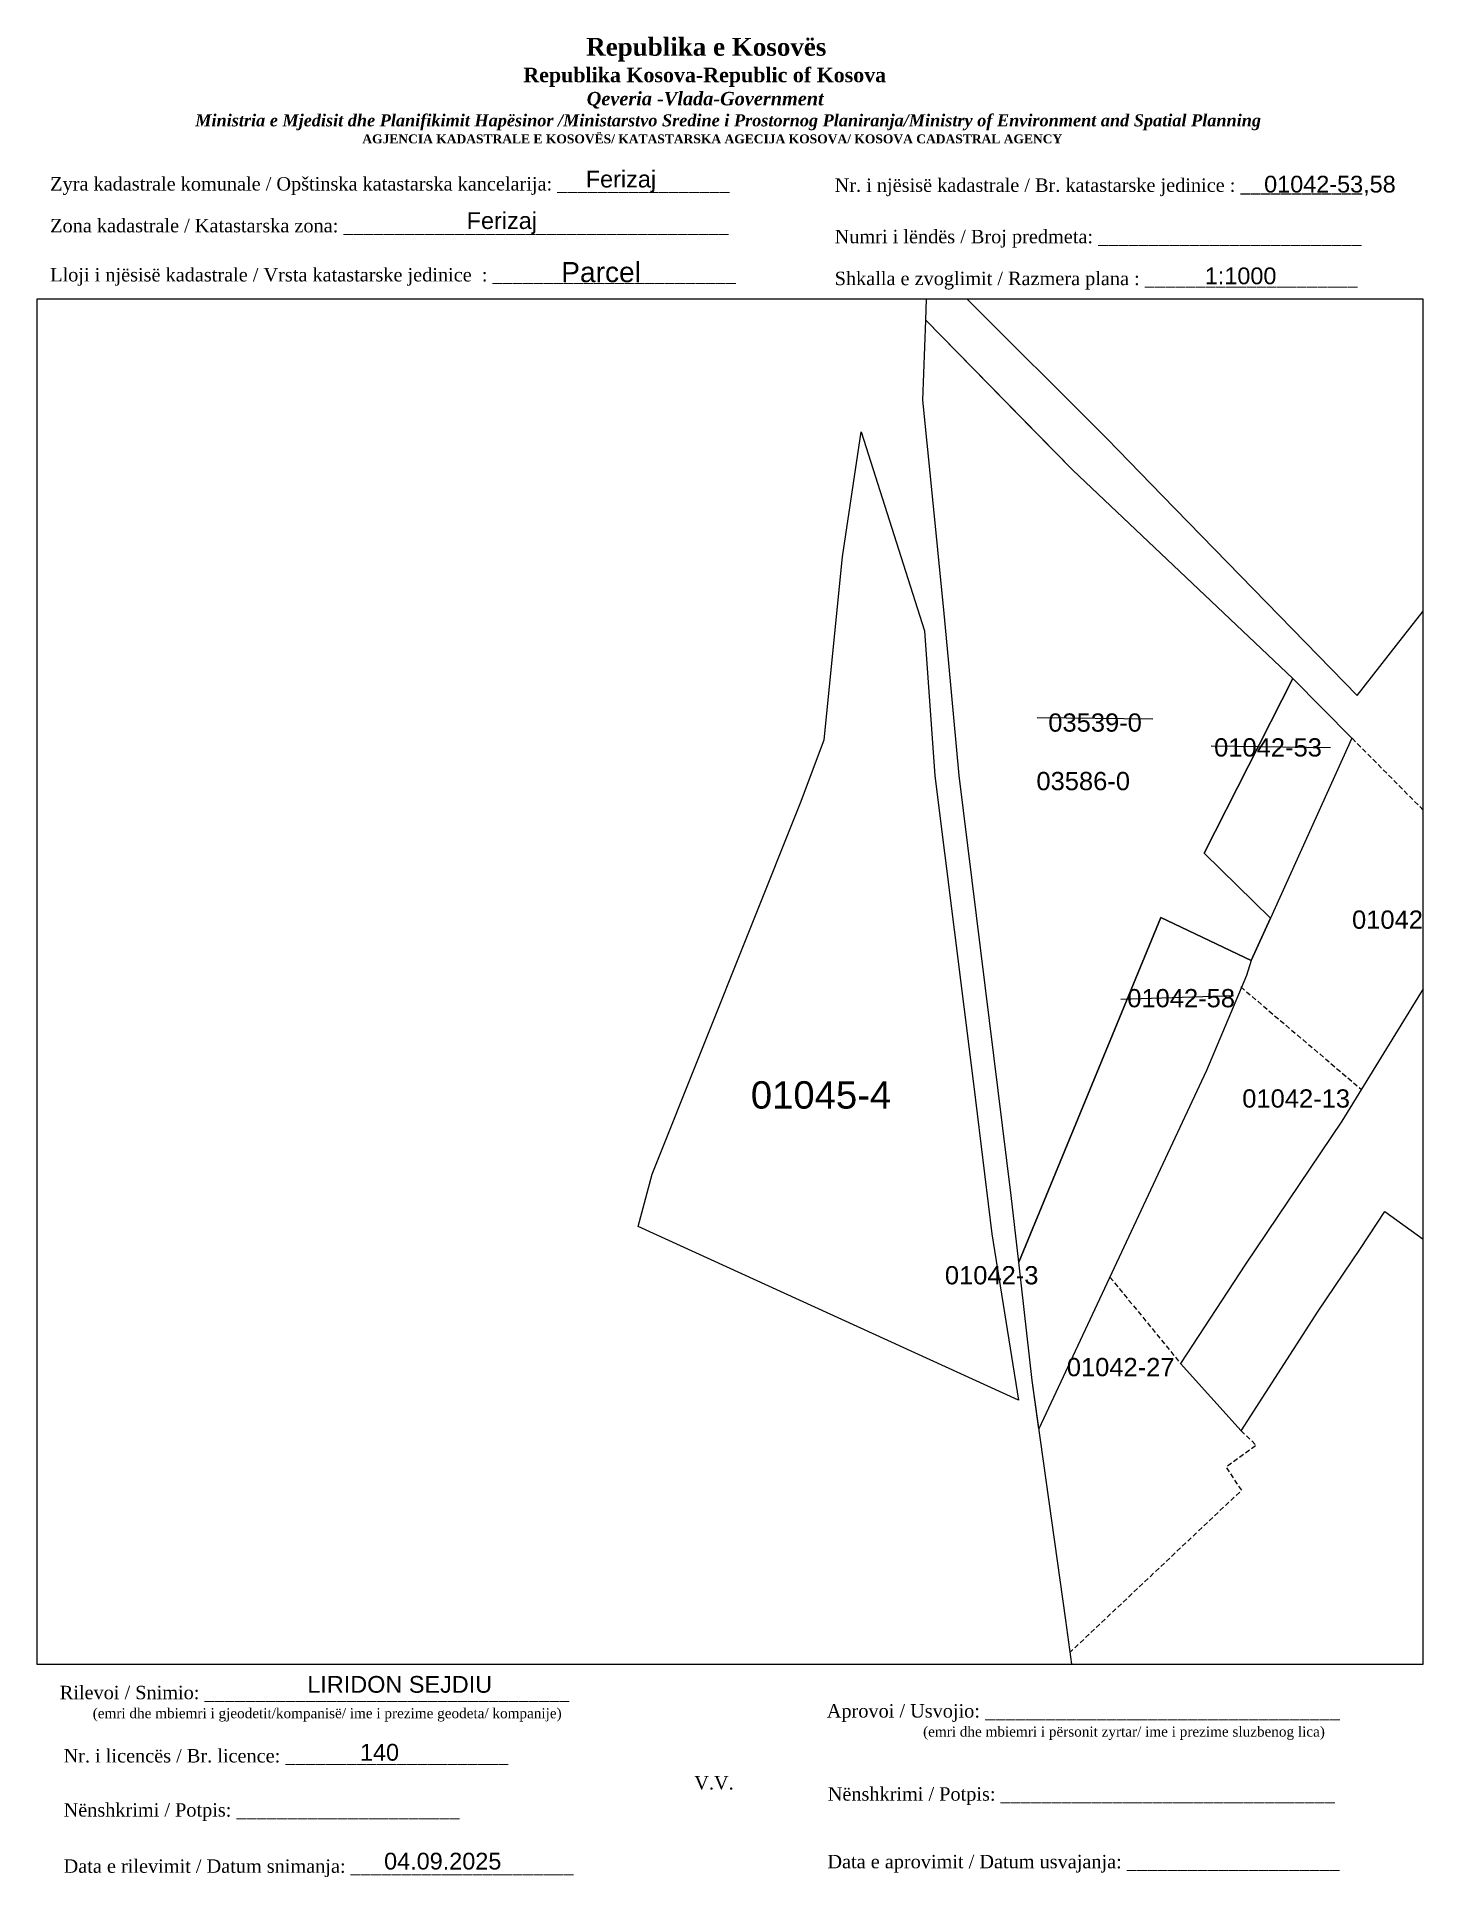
# Paper-space layout 'Manuali (2)' of a CAD drawing. Header units: metres, sheet in millimetres. Extents: x 1 to 208, y 2 to 276.
# The model-space entities are those that its viewports show. They can reach past a viewport. Long polylines and large blocks are cut down to what shows.
import ezdxf

# ---------------------------------------------------------------- set-up
doc = ezdxf.new("R2010")
doc.units = ezdxf.units.M
doc.linetypes.add('DASHED', pattern=[0.75, 0.5, -0.25])
doc.layers.get('0').update_dxf_attribs({"lineweight": 0})
for name, color, linetype, lineweight in [('Korniza e jashtme', 7, 'Continuous', 0), ('mungese nr', 7, 'Continuous', 0), ('mungese parc', 7, 'Continuous', 0), ('Nr Parceles Baze', 7, 'Continuous', 0), ('Parc-Re', 1, 'Continuous', 0), ('Parcela Baze', 7, 'Continuous', 0)]:
    doc.layers.add(name, color=color, linetype=linetype, lineweight=lineweight)
doc.styles.get("Standard").update_dxf_attribs({"font": 'arial.ttf'})

msp = doc.modelspace()

# ---------------------------------------------------------------- linework, layer by layer
at = {"layer": 'mungese parc', "flags": 128}
for points in [[(7512685.08, 4691507.55), (7512678.63, 4691514.07)], [(7512685.08, 4691507.55), (7512676.18, 4691487.81), (7512674.03, 4691483.18), (7512673.52, 4691481.53), (7512669.16, 4691471.12), (7512650.79, 4691431.87)]]:
    msp.add_lwpolyline(points, dxfattribs=at)
at = {"layer": 'mungese parc', "color": 8, "linetype": 'DASHED', "ltscale": 2, "flags": 128}
for points in [[(7512700.33, 4691492.16), (7512685.08, 4691507.55)], [(7512672.91, 4691480.29), (7512686.12, 4691469.07)], [(7512658.57, 4691448.5), (7512666.31, 4691439.05)], [(7512672.94, 4691431.68), (7512674.61, 4691430.08), (7512671.29, 4691427.7), (7512672.98, 4691425.14), (7512654.21, 4691407.42)]]:
    msp.add_lwpolyline(points, dxfattribs=at)
at = {"layer": 'Parc-Re', "flags": 128}
msp.add_lwpolyline([(7512674.03, 4691483.18), (7512673.52, 4691481.53), (7512669.16, 4691471.12), (7512650.79, 4691431.87), (7512650.04, 4691437.18), (7512648.59, 4691450.14), (7512647.77, 4691457.46), (7512642.07, 4691503.45), (7512640.92, 4691515.75), (7512640.55, 4691519.66), (7512640.4, 4691521.2), (7512639.01, 4691535.15), (7512638.07, 4691544.55), (7512638.39, 4691553.33), (7512650.13, 4691541.36), (7512654.5, 4691536.9), (7512678.63, 4691514.07), (7512685.08, 4691507.55), (7512676.18, 4691487.81)], close=True, dxfattribs=at)
for points in [[(7512650.6, 4691509.81), (7512663.26, 4691509.67)], [(7512669.67, 4691506.69), (7512682.73, 4691506.5)], [(7512659.75, 4691478.96), (7512672.13, 4691479.35)]]:
    msp.add_lwpolyline(points, dxfattribs=at)
at = {"layer": 'Parcela Baze'}
for points in [[(7512656.38, 4691391.04), (7512653.75, 4691410.92), (7512650.04, 4691437.18), (7512648.59, 4691450.14), (7512664.14, 4691487.9), (7512674.03, 4691483.18), (7512676.18, 4691487.81), (7512668.91, 4691494.96), (7512678.63, 4691514.07), (7512654.5, 4691536.9), (7512638.39, 4691553.33), (7512638.62, 4691559.93)], [(7512640.27, 4691558.27), (7512657.72, 4691540.87), (7512658.26, 4691540.33), (7512664.32, 4691534.1), (7512685.65, 4691512.2), (7512689.97, 4691517.72), (7512689.97, 4691517.72), (7512695.04, 4691524.18)]]:
    msp.add_lwpolyline(points, dxfattribs=at)
at = {"layer": 'Parcela Baze', "flags": 128}
for points in [[(7512647.77, 4691457.46), (7512642.07, 4691503.45), (7512640.92, 4691515.75), (7512640.55, 4691519.66), (7512640.4, 4691521.2), (7512639.01, 4691535.15), (7512638.07, 4691544.55), (7512638.39, 4691553.33), (7512650.13, 4691541.36), (7512654.5, 4691536.9), (7512678.63, 4691514.07), (7512668.91, 4691494.96), (7512676.18, 4691487.81), (7512674.03, 4691483.18), (7512664.14, 4691487.9), (7512648.59, 4691450.14), (7512647.77, 4691457.46)], [(7512629.29, 4691527.39), (7512631.31, 4691541.11), (7512638.25, 4691519.31), (7512639.39, 4691503.43), (7512643.61, 4691469.68), (7512645.63, 4691453.24), (7512648.54, 4691435.02), (7512606.9, 4691454.03), (7512608.42, 4691459.79), (7512624.67, 4691500.47), (7512627.27, 4691507.35), (7512629.29, 4691527.39)]]:
    msp.add_lwpolyline(points, dxfattribs=at)
for points in [[(7512678.63, 4691514.07), (7512685.08, 4691507.55), (7512676.18, 4691487.81), (7512668.91, 4691494.96)], [(7512664.14, 4691487.9), (7512674.03, 4691483.18), (7512673.52, 4691481.53), (7512669.16, 4691471.12), (7512650.79, 4691431.87), (7512650.04, 4691437.18), (7512648.59, 4691450.14)]]:
    msp.add_lwpolyline(points, close=True, dxfattribs=at)
at = {"layer": 'Parcela Baze'}
msp.add_lwpolyline([(7512683.98, 4691465.59), (7512673.41, 4691449.93), (7512666.31, 4691439.05), (7512672.94, 4691431.68), (7512681.38, 4691444.78), (7512686.04, 4691451.65), (7512688.7, 4691455.68), (7512702.02, 4691446.06), (7512702.71, 4691447.07), (7512718.15, 4691471.44), (7512706.55, 4691483.76), (7512700.33, 4691492.16), (7512683.98, 4691465.59)], close=True, dxfattribs=at)

# ---------------------------------------------------------------- texts
at = {"layer": 'mungese nr'}
for s, p in [('01042-53', (7512669.99, 4691505.53)), ('01042-58', (7512660.47, 4691478.06))]:
    msp.add_text(s, height=2, dxfattribs=at).set_placement(p)
at = {"layer": 'mungese parc', "color": 8}
for s, p in [('01042-12', (7512685.1, 4691486.66)), ('01042-13', (7512673.07, 4691467.07)), ('01042-3', (7512640.49, 4691447.71)), ('01042-27', (7512653.85, 4691437.65))]:
    msp.add_text(s, height=2, dxfattribs=at).set_placement(p)
at = {"layer": 'Nr Parceles Baze'}
for s, height, p in [('03539-0', 2, (7512651.82, 4691508.25)), ('01045-4', 3, (7512619.23, 4691466.96))]:
    msp.add_text(s, height=height, dxfattribs=at).set_placement(p)
at = {"layer": 'Parc-Re'}
msp.add_text('03586-0', height=2, dxfattribs=at).set_placement((7512650.52, 4691501.84))

psp = doc.layouts.new('Manuali (2)')

# ---------------------------------------------------------------- texts
for s, p in [('01042-53,58', (183.92, 252.84)), ('LIRIDON SEJDIU ', (41.3, 29.28)), ('140', (49.15, 19.16)), ('04.09.2025', (52.75, 2.94))]:
    psp.add_text(s, height=2.5).set_placement(p)
for s, insert, char_height, width, attachment_point in [('\\pi77.297;{\\fBook Antiqua|b1|i0|c0|p18;\\H1.333x;Republika e Kosovës\\fTimes New Roman|b1|i0|c0|p18;\\P\\pi67.927;\\fBook Antiqua|b1|i0|c0|p18;\\H0.8125x;Republika Kosova-Republic of Kosova\\fTimes New Roman|b1|i0|c0|p18;\\P\\pi77.378;\\fBook Antiqua|b1|i1|c0|p18;\\H0.9233x;Qeveria -Vlada-Government \\P\\pi13.032,l6,t23.033;\\fTimes New Roman|b1|i1|c0|p18;\\H0.9x;Ministria e Mjedisit dhe Planifikimit Hapësinor /Ministarstvo Sredine i Prostornog Planiranja/Ministry of Environment and Spatial Planning\\P\\pi43.931,l0,tz;\\fBook Antiqua|b1|i0|c0|p18;\\H0.7406x;AGJENCIA KADASTRALE E KOSOVËS/ KATASTARSKA AGECIJA KOSOVA/ KOSOVA CADASTRAL AGENCY}', (5.57, 275.89), 2, 191.8237, 1), ('{\\fTimes New Roman|b0|i0|c0|p18;Zyra kadastrale komunale / Opštinska katastarska kancelarija: _________________}', (2.98, 255.14), 2, 100.6873, 1), ('Ferizaj', (88.05, 254.47), 2.5, 9.9735, 5), ('{\\fTimes New Roman|b0|i0|c0|p18;Nr. i njësisë kadastrale / Br. katastarske jedinice : ____________}', (119.91, 254.94), 2, 79.9484, 1), ('Ferizaj', (70.3, 248.28), 2.5, 9.9735, 5), ('{\\fTimes New Roman|b0|i0|c0|p18;Zona kadastrale / Katastarska zona: ______________________________________}', (2.98, 248.91), 2, 100.6873, 1), ('{\\fTimes New Roman|b0|i0|c0|p18;Numri i lëndës / Broj predmeta: __________________________}', (119.91, 247.28), 2, 79.9484, 1), ('{\\fTimes New Roman|b0|i0|c0|p18;Lloji i njësisë kadastrale / Vrsta katastarske jedinice  : ________________________}', (2.98, 241.59), 2, 100.6873, 1), ('{\\fArial|b0|i0|c0|p34;Parcel}', (85.09, 240.96), 3, 11.2939, 5), ('1:1000', (180.41, 240.41), 2.5, 10.1784, 5), ('{\\fTimes New Roman|b0|i0|c0|p18;Shkalla e zvoglimit / Razmera plana : _____________________}', (119.91, 241.04), 2, 79.9484, 1), ('{\\fTimes New Roman|b0|i0|c0|p18;Rilevoi / Snimio: ____________________________________\\P     \\H0.75x;(emri dhe mbiemri i gjeodetit/kompanisë/ ime i prezime geodeta/ kompanije)}', (42.38, 27.65), 2, 74.7958, 5), ('{\\fTimes New Roman|b0|i0|c0|p18; Aprovoi / Usvojio: ___________________________________\\P                    \\H0.75x;(emri dhe mbiemri i përsonit zyrtar/ ime i prezime sluzbenog lica)}', (117.98, 27.58), 2, 83.344, 1), ('{\\fTimes New Roman|b0|i0|c0|p18;Nr. i licencës / Br. licence: ______________________\\P                                }', (4.98, 20.89), 2, 83.344, 1), ('{\\fTimes New Roman|b0|i0|c0|p18;V.V.                                 }', (101.92, 15.84), 2, 5.7076, 5), ('{\\fTimes New Roman|b0|i0|c0|p18; Nënshkrimi / Potpis: _________________________________}', (118.12, 15.2), 2, 83.344, 1), ('{\\fTimes New Roman|b0|i0|c0|p18;Nënshkrimi / Potpis: ______________________\\P                                 }', (4.98, 12.82), 2, 83.344, 1), ('{\\fTimes New Roman|b0|i0|c0|p18;Data e rilevimit / Datum snimanja: ______________________\\P                                 }', (4.98, 4.45), 2, 83.344, 1), ('{\\fTimes New Roman|b0|i0|c0|p18; Data e aprovimit / Datum usvajanja: _____________________}', (118.07, 5.12), 2, 83.344, 1)]:
    psp.add_mtext(s, dxfattribs=dict(insert=insert, char_height=char_height, width=width, attachment_point=attachment_point))

# ---------------------------------------------------------------- viewports
at = {"layer": 'Korniza e jashtme', "view_target_point": (370776.43, 310629.57)}
psp.add_viewport(center=(104.31, 135.25), size=(206.65, 203.4046), view_center_point=(7141840.52, 4380851.3), view_height=149.5163, dxfattribs=at)

doc.saveas('drawing.dxf')
